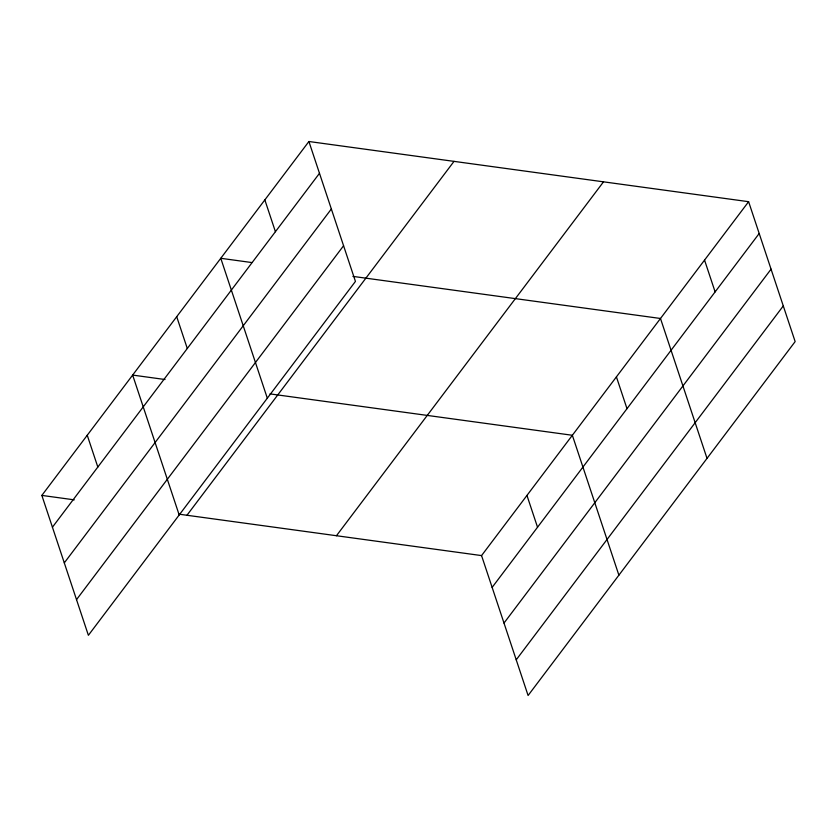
<?xml version="1.0" encoding="UTF-8"?>
<svg xmlns="http://www.w3.org/2000/svg" width="837" height="837" viewBox="0 0 837 837"><rect width="100%" height="100%" fill="white"/><g stroke="black" fill="none" stroke-linecap="round" stroke-linejoin="round"><path stroke-width="1.26" d="M308.905 141.505L355.443 281.41L88.387 635.304L41.85 495.41L308.905 141.505L748.613 201.696L795.15 341.59L528.095 695.495L481.557 555.59L748.613 201.696M52.428 527.205L319.483 173.311M64.292 562.882L331.358 208.978M76.523 599.627L343.578 245.733M186.954 515.268L454.01 161.374M336.453 535.732L603.508 181.838M492.135 587.396L759.19 233.492M504 623.063L771.055 269.169M516.22 659.818L783.286 305.923M251.874 262.556L220.78 258.298L267.317 398.192M352.921 276.388L660.487 318.478L707.024 458.383M165.035 379.517L132.654 375.081L179.191 514.975M269.974 393.882L572.351 435.271L618.888 575.165M41.85 495.41L74.242 499.846M179.181 514.2L481.557 555.59M704.545 260.087L715.122 291.883M616.419 376.88L626.997 408.676M526.954 495.431L537.532 527.226M264.848 199.907L275.425 231.703M176.712 316.689L187.289 348.485M87.247 435.25L97.824 467.046"/></g></svg>
